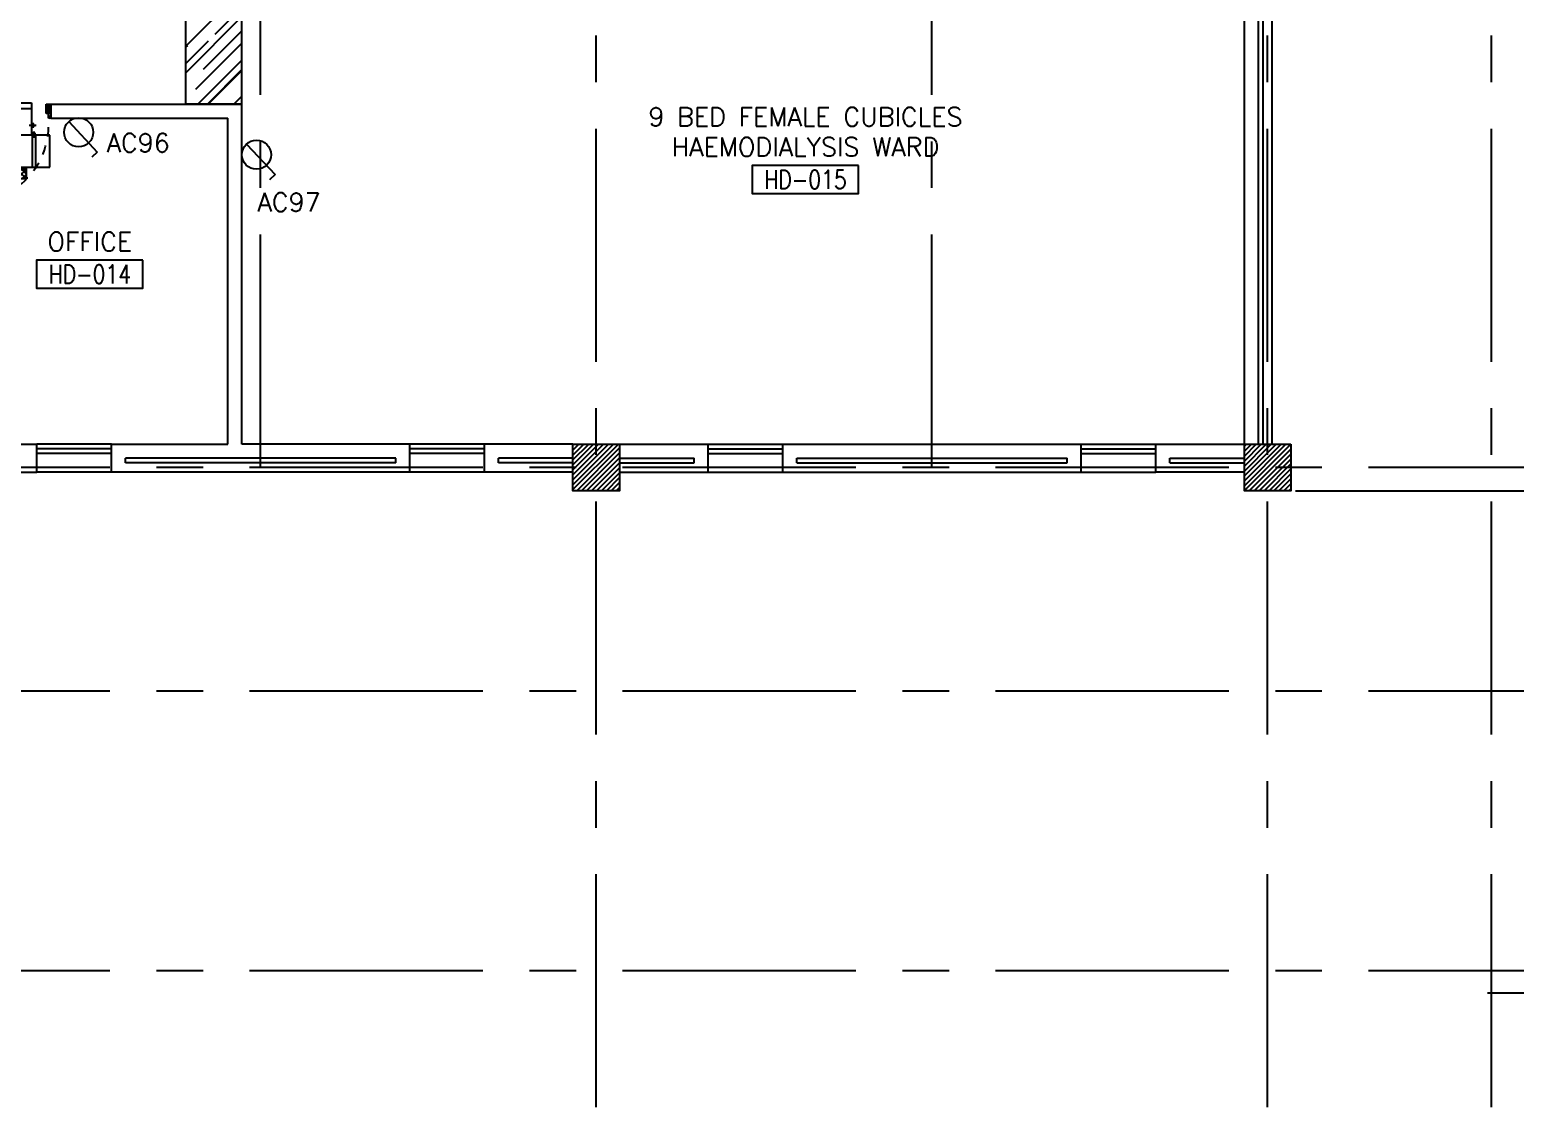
# Model space of a CAD drawing. Extents: x 417866.9 to 417960.2, y 43448 to 43538.2.
# Drawn here: x 417934.66 to 417950.59, y 43460.01 to 43471.57 of the extents above; entities that cross this region are included whole.
import ezdxf
from ezdxf.enums import TextEntityAlignment as Align

# ---------------------------------------------------------------- set-up
doc = ezdxf.new("R2010")
doc.units = 0
doc.header["$MEASUREMENT"] = 0
doc.header["$PDMODE"] = 3
doc.header["$PDSIZE"] = 0.1
doc.linetypes.add('CENTERX2', pattern=[4, 2.5, -0.5, 0.5, -0.5])
doc.linetypes.add('HIDDEN', pattern=[0.375, 0.25, -0.125])
doc.layers.get('0').update_dxf_attribs({"color": 11, "linetype": 'CONTINUOUS'})
doc.layers.get('DEFPOINTS').update_dxf_attribs({"color": 11, "linetype": 'CONTINUOUS'})
for name, color, linetype in [('AX-DIM', 11, 'CONTINUOUS'), ('AXES', 11, 'CENTERX2'), ('COL', 11, 'CONTINUOUS'), ('COUNTER', 11, 'CONTINUOUS'), ('DOOR', 11, 'CONTINUOUS'), ('DOOR-DIM', 11, 'CONTINUOUS'), ('E-SOCKETS', 4, 'CONTINUOUS'), ('FCU', 7, 'CONTINUOUS'), ('HAT', 11, 'CONTINUOUS'), ('INSUL', 11, 'CONTINUOUS'), ('RM-BOX', 11, 'CONTINUOUS'), ('RM-NAME', 11, 'CONTINUOUS'), ('RM-NO', 11, 'CONTINUOUS'), ('WALL', 11, 'CONTINUOUS'), ('WIN', 11, 'CONTINUOUS')]:
    doc.layers.add(name, color=color, linetype=linetype)
doc.styles.add('ROMANS', font='ROMANS.shx', dxfattribs={"width": 0.6})
doc.dimstyles.new('STANDARD in', dxfattribs={"dimtxt": 0.2, "dimasz": 0.1, "dimexe": 0.07, "dimexo": 0.05, "dimgap": 0.1, "dimtad": 1, "dimdec": 0, "dimlfac": 1000, "dimzin": 0, "dimdsep": 46, "dimtxsty": 'ROMANS', "dimblk": 'ARCHTICK', "dimcen": 0.05, "dimdle": 0.05, "dimclrd": 7, "dimclre": 7, "dimclrt": 2, "dimadec": 0, "dimazin": 0, "dimtfac": 1, "dimtdec": 0, "dimtmove": 2, "dimatfit": 3, "dimldrblk": 'ARCHTICK', "dimfxl": 0, "dimtolj": 1, "dimtzin": 0, "dimarcsym": 0})

# ---------------------------------------------------------------- blocks, each defined once
blk = doc.blocks.new('_ARCHTICK')
at = {"color": 0, "linetype": 'ByBlock', "const_width": 0.15}
blk.add_lwpolyline([(-0.5, -0.5), (0.5, 0.5)], dxfattribs=at)
blk = doc.blocks.new('*D208')
at = {"layer": 'AX-DIM', "color": 7, "lineweight": -2}
for p, q in [((417948.2366168632, 43525.94432208099), (417958.88937435, 43525.94432208099)), ((417958.81937435, 43525.99432208099), (417958.81937435, 43466.57432208101)), ((417948.2366168632, 43466.62432208101), (417958.88937435, 43466.62432208101))]:
    blk.add_line(p, q, dxfattribs=at)
at = {"layer": 'DEFPOINTS', "color": 0}
for p in [(417948.1866168632, 43525.94432208099), (417948.1866168632, 43466.62432208101), (417958.81937435, 43466.62432208101)]:
    blk.add_point(p, dxfattribs=at)
at = {"layer": 'AX-DIM', "color": 7, "lineweight": -2, "xscale": 0.1, "yscale": 0.1, "zscale": 0.1}
for p, rotation in [((417958.81937435, 43525.94432208099), 90), ((417958.81937435, 43466.62432208101), 270)]:
    blk.add_blockref('_ARCHTICK', p, dxfattribs=dict(at, rotation=rotation))
at = {"layer": 'AX-DIM', "color": 2, "insert": (417958.61937435, 43496.28432208107), "char_height": 0.2, "attachment_point": 5, "rotation": 90, "style": 'ROMANS'}
blk.add_mtext('\\A1;59320', dxfattribs=at)
blk = doc.blocks.new('*D170')
at = {"layer": 'AX-DIM', "color": 7, "lineweight": -2}
for p, q in [((417958.81937435, 43466.67432208102), (417958.81937435, 43461.18932313546)), ((417958.1693743499, 43466.62432208101), (417958.88937435, 43466.62432208101)), ((417950.2941982505, 43461.23932313547), (417958.88937435, 43461.23932313547))]:
    blk.add_line(p, q, dxfattribs=at)
at = {"layer": 'DEFPOINTS', "color": 0}
for p in [(417958.1193743499, 43466.62432208101), (417950.2441982505, 43461.23932313547), (417958.81937435, 43461.23932313547)]:
    blk.add_point(p, dxfattribs=at)
at = {"layer": 'AX-DIM', "color": 7, "lineweight": -2, "xscale": 0.1, "yscale": 0.1, "zscale": 0.1}
for p, rotation in [((417958.81937435, 43466.62432208101), 90), ((417958.81937435, 43461.23932313547), 270)]:
    blk.add_blockref('_ARCHTICK', p, dxfattribs=dict(at, rotation=rotation))
at = {"layer": 'AX-DIM', "color": 2, "insert": (417958.61937435, 43463.93182260831), "char_height": 0.2, "attachment_point": 5, "rotation": 90, "style": 'ROMANS'}
blk.add_mtext('\\A1;5385', dxfattribs=at)
blk = doc.blocks.new('COL50')
at = {"layer": 'COL'}
blk.add_lwpolyline([(-249.9999999999709, 250), (-249.9999999999418, -250), (250, -250), (249.9999999999709, 250)], close=True, dxfattribs=at)
blk = doc.blocks.new('*X64')
at = {"color": 0}
for p, q in [((245928.5557043089, 10674.12960354455), (246415.4261007644, 11161.00000000003)), ((245928.5557043089, 10727.16261213355), (246362.3930921754, 11161.00000000003)), ((245928.5557043089, 10780.19562072254), (246309.3600835864, 11161.00000000003)), ((245928.5557043089, 10833.22862931153), (246256.3270749974, 11161.00000000003)), ((245928.5557043089, 10886.26163790053), (246203.2940664084, 11161.00000000003)), ((245928.5557043089, 10939.29464648952), (246150.2610578194, 11161.00000000003)), ((245928.5557043089, 10992.32765507852), (246097.2280492304, 11161.00000000003)), ((245928.5557043089, 11045.36066366751), (246044.1950406414, 11161.00000000003)), ((245928.5557043089, 11098.3936722565), (245991.1620320524, 11161.00000000003)), ((245928.5557043089, 11151.4266808455), (245938.1290234635, 11161.00000000003)), ((245968.4591093534, 10661.00000000003), (246428.5557043089, 11121.09659495556)), ((246021.4921179424, 10661.00000000003), (246428.5557043089, 11068.06358636656)), ((246074.5251265313, 10661.00000000003), (246428.5557043089, 11015.03057777757)), ((246127.5581351203, 10661.00000000003), (246428.5557043089, 10961.99756918857)), ((246180.5911437093, 10661.00000000003), (246428.5557043089, 10908.96456059958)), ((246233.6241522983, 10661.00000000003), (246428.5557043089, 10855.93155201059)), ((246286.6571608873, 10661.00000000003), (246428.5557043089, 10802.89854342159)), ((246339.6901694763, 10661.00000000003), (246428.5557043089, 10749.8655348326)), ((246392.7231780653, 10661.00000000003), (246428.5557043089, 10696.8325262436))]:
    blk.add_line(p, q, dxfattribs=at)
blk = doc.blocks.new('*X63')
at = {"color": 0}
for p, q in [((253127.9152688672, 10661.00000000003), (253627.9152688672, 11161.00000000003)), ((253128.5557043089, 10714.67344403076), (253574.8822602782, 11161.00000000003)), ((253128.5557043089, 10767.70645261975), (253521.8492516892, 11161.00000000003)), ((253128.5557043089, 10820.73946120875), (253468.8162431002, 11161.00000000003)), ((253128.5557043089, 10873.77246979774), (253415.7832345112, 11161.00000000003)), ((253128.5557043089, 10926.80547838674), (253362.7502259222, 11161.00000000003)), ((253128.5557043089, 10979.83848697573), (253309.7172173332, 11161.00000000003)), ((253128.5557043089, 11032.87149556472), (253256.6842087442, 11161.00000000003)), ((253128.5557043089, 11085.90450415372), (253203.6512001552, 11161.00000000003)), ((253128.5557043089, 11138.93751274271), (253150.6181915662, 11161.00000000003)), ((253180.9482774562, 10661.00000000003), (253628.5557043089, 11108.60742685277)), ((253233.9812860451, 10661.00000000003), (253628.5557043089, 11055.57441826378)), ((253287.0142946341, 10661.00000000003), (253628.5557043089, 11002.54140967478)), ((253340.0473032231, 10661.00000000003), (253628.5557043089, 10949.50840108579)), ((253393.0803118121, 10661.00000000003), (253628.5557043089, 10896.47539249679)), ((253446.1133204011, 10661.00000000003), (253628.5557043089, 10843.4423839078)), ((253499.1463289901, 10661.00000000003), (253628.5557043089, 10790.40937531881)), ((253552.1793375791, 10661.00000000003), (253628.5557043089, 10737.37636672981)), ((253605.2123461681, 10661.00000000003), (253628.5557043089, 10684.34335814082))]:
    blk.add_line(p, q, dxfattribs=at)
blk = doc.blocks.new('RM1')
at = {"layer": 'RM-BOX'}
blk.add_lwpolyline([(569.8908462408872, -200), (-569.890846240829, -200), (-569.8908462407999, -500), (569.8908462407999, -500)], close=True, dxfattribs=at)
at = {"layer": 'RM-NAME', "style": 'ROMANS'}
for tag, p in [('ROOMNAME1', (-5.820766091346741e-11, 323.8095238095266)), ('ROOMNAME2', (0, 0))]:
    blk.add_attdef(tag, text='', height=200, dxfattribs=at).set_placement(p, align=Align.MIDDLE)
at = {"layer": 'RM-NO', "style": 'ROMANS', "width": 0.8}
blk.add_attdef('ROOMNO', text='', height=200, dxfattribs=at).set_placement((0, -350), align=Align.MIDDLE)
blk = doc.blocks.new('A$C00026805')
at = {"layer": 'COUNTER'}
h = blk.add_hatch(dxfattribs=at)
h.set_pattern_fill('AR-RROOF', color=256, scale=300, angle=45, style=0)
h.set_pattern_definition([(45, (-128219.2222807161, -15060.91672509664), (254.5584412271571, 678.8225099390856), [4500, -600, 1500, -300]), (45, (-128043.1526922006, -14672.71510222523), (-494.2676400493967, 70.00357133746823), [900, -99, 1800, -225]), (45, (-128293.4684927406, -14774.53847871609), (960.9581156325181, 1245.21504166951), [2400, -420, 1200, -300])])
h.paths.add_polyline_path([(899.9998057687915, 3549.999801806585), (-0.0001942312228493392, 3549.999801806582), (-0.0001942312228493392, 2949.999801806582), (651.4716683449481, 2949.999801806582), (1049.999805768893, 2551.471664382643), (1049.999805768894, -0.0001981922505365219), (1649.999805768893, -0.0001981922541745007), (1649.999805768894, 2799.999801806498)])
for p, q in [((-0.0001942312228493392, 3549.999801806582), (-0.0001942312228493392, 2949.999801806582)), ((-0.0001942312374012545, 3549.999801806582), (899.9998057687917, 3549.999801806585)), ((899.9998057687917, 3549.999801806585), (1649.999805768894, 2799.999801806498)), ((-0.0001942312374012545, 2949.999801806582), (651.4716683449369, 2949.999801806582)), ((-0.0001942312374012545, 2949.999801806582), (651.4716683449515, 2949.999801806578)), ((651.4716683449515, 2949.999801806578), (1049.999805768908, 2551.471664382629)), ((1649.999805768894, -0.0001981922541745007), (1649.999805768894, 2799.999801806498)), ((1049.999805768894, -0.0001981922541745007), (1049.999805768894, 2551.471664382625)), ((1049.999805768894, -0.0001981922541745007), (1049.999805768908, 2551.471664382629)), ((1649.999805768894, -0.0001981922541745007), (1049.999805768894, -0.0001981922505365219))]:
    blk.add_line(p, q, dxfattribs=at)
blk = doc.blocks.new('DOOR90')
at = {"layer": 'DOOR', "color": 7, "linetype": 'ByBlock'}
for p, q in [((-150, 0), (0, 0)), ((-150, 0), (-150, -25)), ((0, -50), (-113.7099299924448, 0)), ((0, -50), (-40.1457343158545, 0)), ((0, -50), (0, 0)), ((-1000, -25), (-1050, -25)), ((-1050, -75), (-1050, -25)), ((-1050, -25), (-1050, -75)), ((-1000, -75), (-1050, -74.99999999947613)), ((-1000, -41.9999999999709), (-1020, -41.9999999999709)), ((-1020, -42), (-1020, -58)), ((-1000, -58), (-1020, -58)), ((-1000, -25), (-1000, -41.9999999999709)), ((-1000, -58), (-1000, -75)), ((-877.6424572214019, -17.79999999995925), (-967.6424572214019, -17.79999999995925)), ((-967.6424572214019, -25), (-967.6424572214019, -17.79999999995925)), ((-967.6424572214019, -75), (-967.6424572214019, -82.20000000004075)), ((-877.6424572214019, -82.20000000004075), (-967.6424572214019, -82.20000000004075)), ((-955.0424572214251, -8.799999999959255), (-890.2424572213786, -8.799999999959255)), ((-955.0424572214251, -17.79999999995925), (-955.0424572214251, -8.799999999959255)), ((-955.0424572214251, -17.79999999995925), (-890.2424572213786, -17.79999999995925)), ((-955.0424572214251, -82.20000000004075), (-890.2424572213786, -82.20000000004075)), ((-955.0424572214251, -82.20000000004075), (-955.0424572214251, -91.20000000004075)), ((-955.0424572214251, -91.20000000004075), (-890.2424572213786, -91.20000000004075)), ((-890.2424572213786, -17.79999999995925), (-890.2424572213786, -8.799999999959255)), ((-890.2424572213786, -82.20000000004075), (-890.2424572213786, -91.20000000004075)), ((-877.6424572214019, -25), (-877.6424572214019, -17.79999999995925)), ((-877.6424572214019, -75), (-877.6424572214019, -82.20000000004075)), ((-200, -25), (-150, -25)), ((-200, -42), (-200, -25)), ((-180, -42), (-200, -42)), ((-200, -58), (-180, -58)), ((-200, -75), (-200, -58)), ((-150, -75), (-200, -75)), ((-180, -58), (-180, -42)), ((-150, -25), (-100, -25)), ((-150, -75), (-150, -25)), ((-100, -25), (-100, -50)), ((0, -50), (-100, -36.64271395650576)), ((-100, -50), (0, -50)), ((-150, -875), (-100, -875)), ((-150, -900), (-150, -875)), ((-150, -900), (0, -900)), ((0, -900), (-150, -900)), ((0, -850), (-113.7099299924448, -900)), ((-100, -875), (-100, -850)), ((0, -850), (-100, -863.3572860434942)), ((-100, -850), (0, -850)), ((0, -850), (-40.1457343158545, -900)), ((0, -850), (0, -900))]:
    blk.add_line(p, q, dxfattribs=at)
at = {"layer": 'DOOR', "linetype": 'ByBlock'}
for p, q in [((-200, -25), (-1000, -25)), ((-200, -42), (-1000, -41.9999999999709)), ((-200, -58), (-1000, -58)), ((-1000, -75), (-200, -75))]:
    blk.add_line(p, q, dxfattribs=at)
at = {"layer": 'DOOR', "color": 7, "linetype": 'ByBlock'}
for centre in [(-922.6424572214019, 23.53094421501737), (-922.6424572214019, -123.5309442149592)]:
    blk.add_circle(centre, 32.39999999998526, dxfattribs=at)
for centre, radius, start, end in [((0, -50), 154.4019578127773, 161.1052885482714, 166.2857707768669), ((0, -50), 94.40195781277725, 148.0181880328085, 180), ((0, -50), 134.4019578127773, 158.159849394549, 169.2800236450682), ((0, -50), 114.4019578127773, 154.0838418822192, 167.37742587102), ((0, -50), 74.40195781277725, 137.7764264185456, 180), ((0, -50), 54.40195781277725, 113.2073828924446, 180), ((0, -50), 34.40195781277725, 90, 180), ((0, -50), 14.40195781277725, 90, 180), ((0, -850), 154.4019578127773, 193.7142292231331, 198.8947114517286), ((0, -850), 134.4019578127773, 190.7199763549318, 201.840150605451), ((0, -850), 94.40195781277725, 180, 211.9818119671915), ((0, -850), 74.40195781277725, 180, 222.2235735814543), ((0, -850), 54.40195781277725, 180, 246.7926171075554), ((0, -850), 34.40195781277725, 180, 270), ((0, -850), 14.40195781277725, 180, 270)]:
    blk.add_arc(centre, radius, start, end, dxfattribs=at)
at = {"layer": 'DOOR', "linetype": 'HIDDEN', "ltscale": 0.5}
blk.add_arc((-222.2222222220153, -49.99999999976717), 828.155208510499, 178.270116378131, 275.0030377036063, dxfattribs=at)
blk = doc.blocks.new('*X226')
at = {"color": 0}
for p, q in [((16890.47746209932, -2466.570672882412), (16943.4517006644, -2413.596434317336)), ((16890.47746209932, -2519.603681471403), (16990.47746209933, -2419.603681471401)), ((16990.47746209933, -2565.49912589376), (16890.47746209932, -2465.499125893757)), ((16890.47746209932, -2572.636690060394), (16990.47746209933, -2472.636690060392)), ((16990.47746209933, -2618.532134482751), (16890.47746209932, -2518.532134482748)), ((16890.47746209932, -2625.669698649385), (16990.47746209933, -2525.669698649383)), ((16990.47746209933, -2512.466117304769), (16891.6077791119, -2413.596434317336)), ((16990.47746209933, -2459.433108715778), (16944.64078770089, -2413.596434317336)), ((16990.47746209933, -2671.565143071742), (16890.47746209932, -2571.565143071739)), ((16890.47746209932, -2678.702707238376), (16990.47746209933, -2578.702707238374)), ((16990.47746209933, -2724.598151660733), (16890.47746209932, -2624.59815166073)), ((16890.47746209932, -2731.735715827367), (16990.47746209933, -2631.735715827365)), ((16990.47746209933, -2777.631160249724), (16890.47746209932, -2677.631160249721)), ((16890.47746209932, -2784.768724416358), (16990.47746209933, -2684.768724416357)), ((16990.47746209933, -2830.664168838715), (16890.47746209932, -2730.664168838713)), ((16890.47746209932, -2837.801733005349), (16990.47746209933, -2737.801733005348)), ((16990.47746209933, -2883.697177427706), (16890.47746209932, -2783.697177427704)), ((16890.47746209932, -2890.83474159434), (16990.47746209933, -2790.834741594339)), ((16990.47746209933, -2936.730186016697), (16890.47746209932, -2836.730186016694)), ((16890.47746209932, -2943.867750183331), (16990.47746209933, -2843.86775018333)), ((16990.47746209933, -2989.763194605689), (16890.47746209932, -2889.763194605686)), ((16890.47746209932, -2996.900758772323), (16990.47746209933, -2896.900758772321)), ((16990.47746209933, -3042.796203194679), (16890.47746209932, -2942.796203194677)), ((16890.47746209932, -3049.933767361314), (16990.47746209933, -2949.933767361312)), ((16990.47746209933, -3095.82921178367), (16890.47746209932, -2995.829211783668)), ((16890.47746209932, -3102.966775950305), (16990.47746209933, -3002.966775950303)), ((16990.47746209933, -3148.862220372662), (16890.47746209932, -3048.862220372659)), ((16943.52866745501, -3154.946434317336), (16890.47746209932, -3101.89522896165)), ((16891.53081232129, -3154.946434317336), (16990.47746209933, -3055.999784539294)), ((16944.56382091028, -3154.946434317336), (16990.47746209933, -3109.032793128285))]:
    blk.add_line(p, q, dxfattribs=at)
blk = doc.blocks.new('WHE06')
at = {"color": 2}
for p, q in [((688.9750000000022, 621.5), (346.0750000000007, 621.4999999999995)), ((346.0750000000007, 621.4999999999995), (346.0750000000044, 469.0999999999995)), ((688.9750000000022, 469.0999999999995), (688.9750000000022, 621.4999999999995)), ((60.32500000000073, -422.25), (60.32500000000073, 422.25)), ((212.2971613748778, 437.25), (269.0589052426039, 437.25)), ((232.1000000000022, 452.25), (232.1000000000022, 422.25)), ((232.1000000000022, 452.25), (252.1000000000022, 452.25)), ((242.1000000000022, 472.184243473896), (242.1000000000022, 399.4801759716265)), ((252.1000000000022, 452.25), (252.1000000000022, 422.25)), ((304.9940044670511, 447.6499999999996), (373.2827186215545, 447.6499999999996)), ((321.0750000000007, 457.6499999999996), (321.0750000000007, 437.6499999999996)), ((321.0750000000007, 457.6499999999996), (346.0750000000007, 457.6499999999996)), ((321.0750000000007, 437.6499999999996), (346.0750000000007, 437.6499999999996)), ((346.0750000000007, 430.4178223405061), (688.9750000000022, 430.4178223405061)), ((811.2000000000007, 370.6749999999997), (688.9750000000022, 370.6749999999997)), ((711.2000000000007, -370.6750000000002), (711.2000000000007, 370.6749999999997)), ((811.2000000000007, -370.6750000000006), (811.2000000000007, 370.6749999999997)), ((141.6357128302661, -437.25), (141.6357128302661, -422.25)), ((141.6357128302661, -437.25), (196.5700032494897, -437.25)), ((196.5700032494897, -437.25), (196.5700032494897, -422.25)), ((221.3790392397677, -437.25), (269.0589052426039, -437.25)), ((232.1000000000022, -452.25), (232.1000000000022, -422.25)), ((232.1000000000022, -452.25), (252.1000000000022, -452.25)), ((242.1000000000022, -472.1842434738965), (242.1000000000022, -399.4801759716265)), ((252.1000000000022, -452.25), (252.1000000000022, -422.25)), ((346.0750000000007, -430.4178223405065), (688.9750000000022, -430.4178223405065)), ((811.2000000000007, -370.6750000000006), (688.9750000000022, -370.6750000000002))]:
    blk.add_line(p, q, dxfattribs=at)
at = {"color": 6}
for p, q in [((0, -422.25), (0, 422.25)), ((0, 422.25), (346.0750000000007, 422.25)), ((346.0750000000007, 469.0999999999995), (346.0750000000007, -450.8250000000003)), ((688.9750000000022, 469.0999999999995), (346.0750000000007, 469.0999999999995)), ((688.9750000000022, -450.8250000000003), (688.9750000000022, 469.0999999999995)), ((0, -422.25), (346.0750000000007, -422.25)), ((346.0750000000007, -450.8250000000003), (688.9750000000022, -450.8250000000003))]:
    blk.add_line(p, q, dxfattribs=at)
at = {"color": 2}
blk.add_blockref('*X226', (-16179.27746209933, 2784.271434317336), dxfattribs=at)

msp = doc.modelspace()

# ---------------------------------------------------------------- linework, layer by layer
at = {"layer": 'AXES'}
for p, q in [((417940.7366168633, 43460.01002843701), (417940.7366168633, 43537.5491122161)), ((417947.9366168632, 43460.01002843701), (417947.9366168632, 43537.5491122161)), ((417950.3366168633, 43460.01002843701), (417950.3366168632, 43537.5491122161)), ((417937.1366168633, 43466.87432208098), (417937.1366168633, 43525.69432208099)), ((417944.3366168633, 43466.87432208098), (417944.3366168633, 43525.69432208099)), ((417959.51937435, 43466.87432208098), (417890.8966168632, 43466.87432208098)), ((417959.51937435, 43464.47432208099), (417881.2966168632, 43464.47432208099)), ((417959.51937435, 43464.47432208099), (417889.6966168632, 43464.47432208099)), ((417959.51937435, 43461.47432208099), (417887.8966168632, 43461.47432208099)), ((417959.51937435, 43461.47432208099), (417887.8966168632, 43461.47432208099))]:
    msp.add_line(p, q, dxfattribs=at)
at = {"layer": 'E-SOCKETS'}
for p, q in [((417935.0793170059, 43470.58609690292), (417935.3844920894, 43470.25823336486)), ((417936.9864096405, 43470.34556153418), (417937.2915847241, 43470.0176979961)), ((417935.3844920894, 43470.25823336486), (417935.3259680399, 43470.20375923261)), ((417937.2915847241, 43470.0176979961), (417937.2330606745, 43469.96322386387))]:
    msp.add_line(p, q, dxfattribs=at)
for centre in [(417935.1857742287, 43470.4717250436), (417937.0928668633, 43470.23118967486)]:
    msp.add_circle(centre, 0.15625, dxfattribs=at)
at = {"layer": 'INSUL'}
for p, q in [((417947.8366168633, 43473.824322081), (417947.8366168633, 43467.12432208098)), ((417947.8866168633, 43473.824322081), (417947.8866168633, 43467.12432208098)), ((417935.6866168632, 43466.924322081), (417935.6866168632, 43466.97432208099)), ((417938.5866168633, 43466.97432208099), (417935.6866168632, 43466.97432208099)), ((417938.5866168633, 43466.924322081), (417938.5866168633, 43466.97432208099)), ((417940.4866168633, 43466.97432208099), (417939.6866168632, 43466.97432208099)), ((417939.6866168632, 43466.924322081), (417939.6866168632, 43466.97432208099)), ((417940.9866168633, 43466.97432208099), (417941.7866168632, 43466.97432208099)), ((417941.7866168632, 43466.924322081), (417941.7866168632, 43466.97432208099)), ((417942.8866168633, 43466.924322081), (417942.8866168633, 43466.97432208099)), ((417942.8866168633, 43466.97432208099), (417945.7866168632, 43466.97432208099)), ((417945.7866168632, 43466.924322081), (417945.7866168632, 43466.97432208099)), ((417946.8866168633, 43466.924322081), (417946.8866168633, 43466.97432208099)), ((417946.8866168633, 43466.97432208099), (417947.6866168632, 43466.97432208099)), ((417938.5866168633, 43466.924322081), (417935.6866168632, 43466.924322081)), ((417940.4866168633, 43466.924322081), (417939.6866168632, 43466.924322081)), ((417940.9866168633, 43466.924322081), (417941.7866168632, 43466.924322081)), ((417942.8866168633, 43466.924322081), (417945.7866168632, 43466.924322081)), ((417946.8866168633, 43466.924322081), (417947.6866168632, 43466.924322081))]:
    msp.add_line(p, q, dxfattribs=at)
at = {"layer": 'WALL'}
for p, q in [((417947.6866168632, 43467.12432208098), (417947.6866168632, 43473.824322081)), ((417947.9866168633, 43467.12432208098), (417947.9866168633, 43473.824322081)), ((417934.8866168633, 43470.77432208101), (417936.9366168632, 43470.77432208101)), ((417934.8866168633, 43470.62432208098), (417934.8866168633, 43470.77432208101)), ((417934.8866168633, 43470.62432208098), (417936.7866168632, 43470.62432208098)), ((417936.7866168632, 43467.12432208098), (417936.7866168632, 43470.62432208098)), ((417936.9366168632, 43467.12432208098), (417936.9366168632, 43470.77432208101)), ((417933.7866168632, 43467.12432208098), (417934.7366168633, 43467.12432208098)), ((417934.7366168633, 43466.824322081), (417934.7366168633, 43467.12432208098)), ((417935.5366168632, 43466.824322081), (417935.5366168632, 43467.12432208098)), ((417935.5366168632, 43467.12432208098), (417936.7866168632, 43467.12432208098)), ((417938.7366168633, 43467.12432208098), (417936.9366168632, 43467.12432208098)), ((417938.7366168633, 43466.824322081), (417938.7366168633, 43467.12432208098)), ((417940.4866168633, 43467.12432208098), (417939.5366168632, 43467.12432208098)), ((417939.5366168632, 43466.824322081), (417939.5366168632, 43467.12432208098)), ((417940.9866168633, 43467.12432208098), (417941.9366168632, 43467.12432208098)), ((417941.9366168632, 43466.824322081), (417941.9366168632, 43467.12432208098)), ((417942.7366168633, 43466.824322081), (417942.7366168633, 43467.12432208098)), ((417942.7366168633, 43467.12432208098), (417945.9366168632, 43467.12432208098)), ((417945.9366168632, 43466.824322081), (417945.9366168632, 43467.12432208098)), ((417946.7366168633, 43466.824322081), (417946.7366168633, 43467.12432208098)), ((417946.7366168633, 43467.12432208098), (417947.6866168632, 43467.12432208098)), ((417933.7866168632, 43466.824322081), (417934.7366168633, 43466.824322081)), ((417938.7366168633, 43466.824322081), (417935.5366168632, 43466.824322081)), ((417940.4866168633, 43466.824322081), (417939.5366168632, 43466.824322081)), ((417940.9866168633, 43466.824322081), (417941.9366168632, 43466.824322081)), ((417942.7366168633, 43466.824322081), (417945.9366168632, 43466.824322081)), ((417947.6866168632, 43466.824322081), (417946.7366168633, 43466.824322081))]:
    msp.add_line(p, q, dxfattribs=at)
at = {"layer": 'WIN'}
for p, q in [((417935.5366168632, 43467.12432208098), (417934.7366168633, 43467.12432208098)), ((417939.5366168632, 43467.12432208098), (417938.7366168633, 43467.12432208098)), ((417941.9366168632, 43467.12432208098), (417942.7366168633, 43467.12432208098)), ((417945.9366168632, 43467.12432208098), (417946.7366168633, 43467.12432208098)), ((417935.5366168632, 43467.074322081), (417934.7366168633, 43467.074322081)), ((417935.5366168632, 43467.02432208101), (417934.7366168633, 43467.02432208101)), ((417939.5366168632, 43467.074322081), (417938.7366168633, 43467.074322081)), ((417939.5366168632, 43467.02432208101), (417938.7366168633, 43467.02432208101)), ((417941.9366168632, 43467.074322081), (417942.7366168633, 43467.074322081)), ((417941.9366168632, 43467.02432208101), (417942.7366168633, 43467.02432208101)), ((417945.9366168632, 43467.074322081), (417946.7366168633, 43467.074322081)), ((417945.9366168632, 43467.02432208101), (417946.7366168633, 43467.02432208101)), ((417935.5366168632, 43466.824322081), (417934.7366168633, 43466.824322081)), ((417939.5366168632, 43466.824322081), (417938.7366168633, 43466.824322081)), ((417941.9366168632, 43466.824322081), (417942.7366168633, 43466.824322081)), ((417945.9366168632, 43466.824322081), (417946.7366168633, 43466.824322081))]:
    msp.add_line(p, q, dxfattribs=at)

# ---------------------------------------------------------------- block references
at = {"layer": 'COL', "xscale": -0.001000000047497451, "yscale": 0.0009999999892897904, "zscale": 0.001}
for p in [(417940.7366168633, 43466.87432208098), (417947.9366168632, 43466.87432208098)]:
    msp.add_blockref('COL50', p, dxfattribs=at)
at = {"layer": 'COUNTER', "xscale": 0.001000000047497451, "yscale": 0.0009999999892897904, "zscale": 0.001}
msp.add_blockref('A$C00026805', (417935.2866170575, 43470.77432227918), dxfattribs=at)
at = {"layer": 'DOOR-DIM', "xscale": 0.0009999999892897904, "yscale": 0.0009999999892897904, "zscale": 0.001, "rotation": 90}
msp.add_blockref('DOOR90', (417933.9866168633, 43470.77432208101), dxfattribs=at)
at = {"layer": 'FCU', "xscale": 0.001000002026557922, "yscale": 0.001000002026557922, "zscale": 0.001, "rotation": 270}
msp.add_blockref('WHE06', (417934.256515409, 43470.78699809351), dxfattribs=at)
at = {"layer": 'HAT', "xscale": 0.001000000047497451, "yscale": 0.0009999999892897904, "zscale": 0.001}
for p, values in [((417942.9795635901, 43470.31463193035), {'ROOMNO': 'HD-015', 'ROOMNAME2': 'HAEMODIALYSIS WARD', 'ROOMNAME1': '9 BED FEMALE CUBICLES'}), ((417935.305082703, 43469.299068436), {'ROOMNO': 'HD-014', 'ROOMNAME2': 'OFFICE'})]:
    msp.add_blockref('RM1', p, dxfattribs=at).add_auto_attribs(values)
for name in ['*X64', '*X63']:
    msp.add_blockref(name, (417694.558061159, 43455.96332208099), dxfattribs=at)

# ---------------------------------------------------------------- texts
at = {"layer": 'E-SOCKETS', "style": 'ROMANS'}
for s, p in [('AC96', (417935.4853907465, 43470.25850225896)), ('AC97', (417937.1033064406, 43469.62260040048))]:
    msp.add_text(s, height=0.2, dxfattribs=at).set_placement(p)

# ---------------------------------------------------------------- dimensions: what is measured, and where the dimension line sits
at = {"layer": 'AX-DIM'}
for base, p1, p2, picture, middle in [((417958.81937435, 43466.62432208101), (417948.1866168632, 43525.94432208099), (417948.1866168632, 43466.62432208101), '*D208', (417958.61937435, 43496.28432208107)), ((417958.81937435, 43461.23932313547), (417958.1193743499, 43466.62432208101), (417950.2441982505, 43461.23932313547), '*D170', (417958.61937435, 43463.93182260831))]:
    dim = msp.add_linear_dim(base=base, p1=p1, p2=p2, angle=270, dimstyle='STANDARD in', dxfattribs=at)
    dim.commit()
    dim.dimension.update_dxf_attribs({"geometry": picture, "text_midpoint": middle})

doc.saveas('drawing.dxf')
